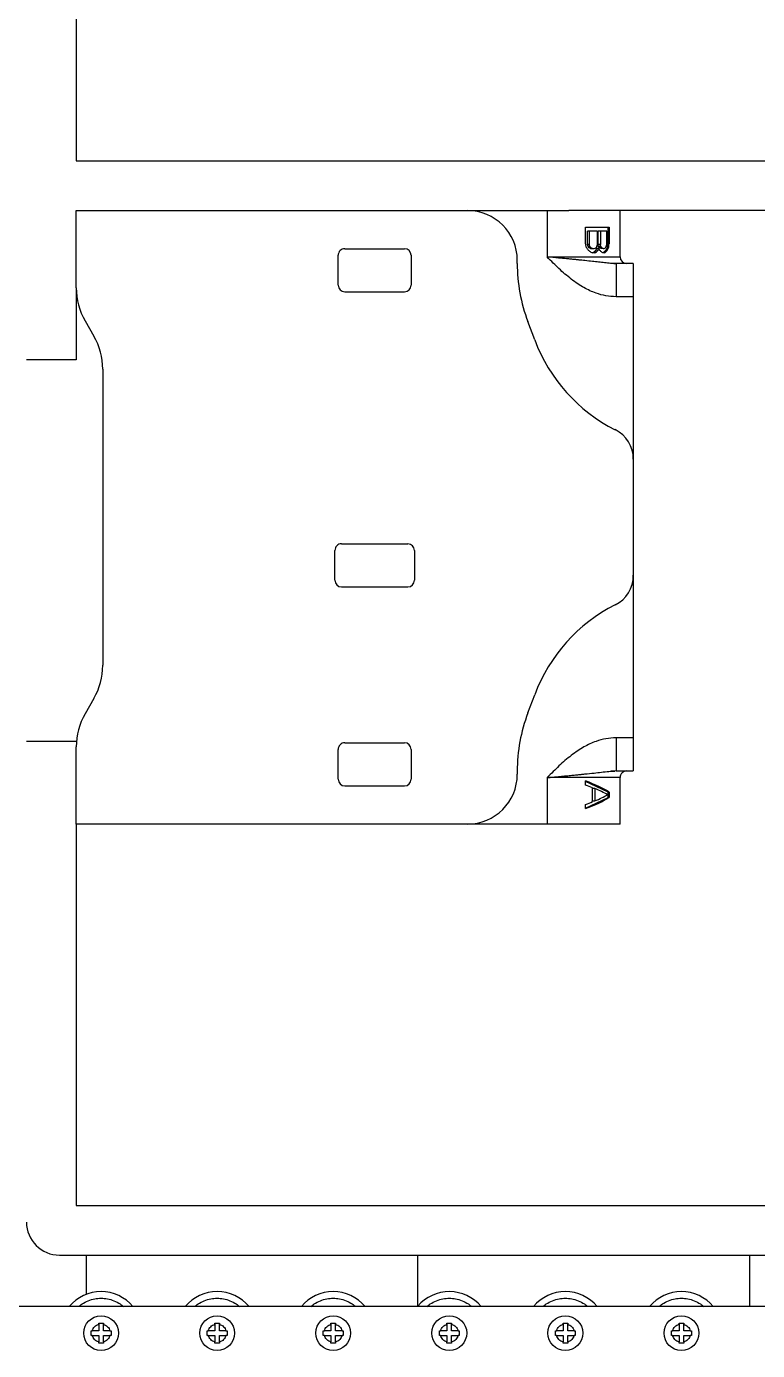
# Model space of a CAD drawing. Header units: millimetres. Extents: x 914 to 910632, y -176 to 682692.
# Drawn here: x 2341.05 to 2344.52, y 1805.04 to 1811.33 of the extents above; entities that cross this region are included whole.
import ezdxf

# ---------------------------------------------------------------- set-up
doc = ezdxf.new("R2010")
doc.units = ezdxf.units.MM
doc.layers.add('画图', color=3, linetype='Continuous', lineweight=30)

# ---------------------------------------------------------------- blocks, each defined once
blk = doc.blocks.new('SDHGSJH')
at = {"color": 7, "linetype": 'Continuous', "lineweight": 30}
for p, q in [((1619.8, 343.37), (1619.8, 343.71)), ((1619.8, 343.71), (1621.2, 343.71)), ((1619.8, 343.37), (1619.8, 341.41)), ((1621.2, 343.71), (1621.2, 343.37)), ((1621.2, 341.41), (1621.2, 343.37)), ((1654.8, 343.37), (1654.8, 343.71)), ((1654.8, 343.71), (1656.2, 343.71)), ((1654.8, 343.37), (1654.8, 341.41)), ((1656.2, 343.71), (1656.2, 343.37)), ((1656.2, 341.41), (1656.2, 343.37)), ((1689.8, 343.37), (1689.8, 343.71)), ((1689.8, 343.71), (1691.2, 343.71)), ((1689.8, 343.37), (1689.8, 341.41)), ((1691.2, 343.71), (1691.2, 343.37)), ((1691.2, 341.41), (1691.2, 343.37)), ((1724.8, 343.37), (1724.8, 343.71)), ((1724.8, 343.71), (1726.2, 343.71)), ((1724.8, 343.37), (1724.8, 341.41)), ((1726.2, 343.71), (1726.2, 343.37)), ((1726.2, 341.41), (1726.2, 343.37)), ((1759.8, 343.37), (1759.8, 343.71)), ((1759.8, 343.71), (1761.2, 343.71)), ((1759.8, 343.37), (1759.8, 341.41)), ((1761.2, 343.71), (1761.2, 343.37)), ((1761.2, 341.41), (1761.2, 343.37)), ((1794.8, 343.37), (1794.8, 343.71)), ((1794.8, 343.71), (1796.2, 343.71)), ((1794.8, 343.37), (1794.8, 341.41)), ((1796.2, 343.71), (1796.2, 343.37)), ((1796.2, 341.41), (1796.2, 343.37)), ((1617.5, 341.41), (1617.84, 341.41)), ((1617.5, 340.01), (1617.5, 341.41)), ((1617.84, 340.01), (1617.5, 340.01)), ((1619.8, 341.41), (1617.84, 341.41)), ((1617.84, 340.01), (1619.8, 340.01)), ((1619.8, 340.01), (1619.8, 338.05)), ((1623.16, 341.41), (1621.2, 341.41)), ((1621.2, 338.05), (1621.2, 340.01)), ((1621.2, 340.01), (1623.16, 340.01)), ((1623.16, 341.41), (1623.5, 341.41)), ((1623.5, 340.01), (1623.16, 340.01)), ((1623.5, 341.41), (1623.5, 340.01)), ((1652.5, 341.41), (1652.84, 341.41)), ((1652.5, 340.01), (1652.5, 341.41)), ((1652.84, 340.01), (1652.5, 340.01)), ((1654.8, 341.41), (1652.84, 341.41)), ((1652.84, 340.01), (1654.8, 340.01)), ((1654.8, 340.01), (1654.8, 338.05)), ((1658.16, 341.41), (1656.2, 341.41)), ((1656.2, 338.05), (1656.2, 340.01)), ((1656.2, 340.01), (1658.16, 340.01)), ((1658.16, 341.41), (1658.5, 341.41)), ((1658.5, 340.01), (1658.16, 340.01)), ((1658.5, 341.41), (1658.5, 340.01)), ((1687.5, 341.41), (1687.84, 341.41)), ((1687.5, 340.01), (1687.5, 341.41)), ((1687.84, 340.01), (1687.5, 340.01)), ((1689.8, 341.41), (1687.84, 341.41)), ((1687.84, 340.01), (1689.8, 340.01)), ((1689.8, 340.01), (1689.8, 338.05)), ((1693.16, 341.41), (1691.2, 341.41)), ((1691.2, 338.05), (1691.2, 340.01)), ((1691.2, 340.01), (1693.16, 340.01)), ((1693.16, 341.41), (1693.5, 341.41)), ((1693.5, 340.01), (1693.16, 340.01)), ((1693.5, 341.41), (1693.5, 340.01)), ((1722.5, 341.41), (1722.84, 341.41)), ((1722.5, 340.01), (1722.5, 341.41)), ((1722.84, 340.01), (1722.5, 340.01)), ((1724.8, 341.41), (1722.84, 341.41)), ((1722.84, 340.01), (1724.8, 340.01)), ((1724.8, 340.01), (1724.8, 338.05)), ((1728.16, 341.41), (1726.2, 341.41)), ((1726.2, 338.05), (1726.2, 340.01)), ((1726.2, 340.01), (1728.16, 340.01)), ((1728.16, 341.41), (1728.5, 341.41)), ((1728.5, 340.01), (1728.16, 340.01)), ((1728.5, 341.41), (1728.5, 340.01)), ((1757.5, 341.41), (1757.84, 341.41)), ((1757.5, 340.01), (1757.5, 341.41)), ((1757.84, 340.01), (1757.5, 340.01)), ((1759.8, 341.41), (1757.84, 341.41)), ((1757.84, 340.01), (1759.8, 340.01)), ((1759.8, 340.01), (1759.8, 338.05)), ((1763.16, 341.41), (1761.2, 341.41)), ((1761.2, 338.05), (1761.2, 340.01)), ((1761.2, 340.01), (1763.16, 340.01)), ((1763.16, 341.41), (1763.5, 341.41)), ((1763.5, 340.01), (1763.16, 340.01)), ((1763.5, 341.41), (1763.5, 340.01)), ((1792.5, 341.41), (1792.84, 341.41)), ((1792.5, 340.01), (1792.5, 341.41)), ((1792.84, 340.01), (1792.5, 340.01)), ((1794.8, 341.41), (1792.84, 341.41)), ((1792.84, 340.01), (1794.8, 340.01)), ((1794.8, 340.01), (1794.8, 338.05)), ((1798.16, 341.41), (1796.2, 341.41)), ((1796.2, 338.05), (1796.2, 340.01)), ((1796.2, 340.01), (1798.16, 340.01)), ((1798.16, 341.41), (1798.5, 341.41)), ((1798.5, 340.01), (1798.16, 340.01)), ((1798.5, 341.41), (1798.5, 340.01)), ((1619.8, 337.71), (1619.8, 338.05)), ((1621.2, 337.71), (1619.8, 337.71)), ((1621.2, 338.05), (1621.2, 337.71)), ((1654.8, 337.71), (1654.8, 338.05)), ((1656.2, 337.71), (1654.8, 337.71)), ((1656.2, 338.05), (1656.2, 337.71)), ((1689.8, 337.71), (1689.8, 338.05)), ((1691.2, 337.71), (1689.8, 337.71)), ((1691.2, 338.05), (1691.2, 337.71)), ((1724.8, 337.71), (1724.8, 338.05)), ((1726.2, 337.71), (1724.8, 337.71)), ((1726.2, 338.05), (1726.2, 337.71)), ((1759.8, 337.71), (1759.8, 338.05)), ((1761.2, 337.71), (1759.8, 337.71)), ((1761.2, 338.05), (1761.2, 337.71)), ((1794.8, 337.71), (1794.8, 338.05)), ((1796.2, 337.71), (1794.8, 337.71)), ((1796.2, 338.05), (1796.2, 337.71)), ((1082, 332.71), (1920.5, 332.71)), ((1600, 317.21), (1600, 332.71)), ((1700, 332.59), (1700, 317.21)), ((1800, 317.21), (1800, 329.05)), ((1808, 317.21), (1138, 317.21)), ((1803, 302.21), (1593, 302.21)), ((1803, 187.21), (1803, 302.21)), ((1639, 187.21), (1639, 173.21)), ((1639, 187.21), (1661, 187.21)), ((1661, 173.21), (1661, 187.21)), ((1661, 187.21), (1685, 187.21)), ((1685, 187.21), (1803, 187.21)), ((1803, 187.21), (1803, 163.93)), ((1649.39, 182.4), (1642.62, 179.21)), ((1646.61, 176.5), (1646.61, 180.25)), ((1647.27, 180.25), (1646.61, 180.25)), ((1647.27, 180.46), (1647.27, 176.3)), ((1649.39, 182.55), (1649.39, 181.3)), ((1642.32, 177.55), (1642.32, 179.21)), ((1642.32, 179.21), (1642.62, 179.21)), ((1642.62, 177.55), (1642.32, 177.55)), ((1642.62, 179.21), (1642.62, 177.55)), ((1642.62, 177.55), (1649.39, 174.35)), ((1646.61, 176.5), (1647.27, 176.5)), ((1722, 175.71), (1704, 175.71)), ((1649.39, 175.46), (1649.39, 174.21)), ((1670, 171.28), (1670, 172.21)), ((1702, 164.71), (1702, 173.71)), ((1724, 173.71), (1724, 164.71)), ((1640.22, 171.21), (1635, 171.21)), ((1635, 161.21), (1635, 171.21)), ((1641.67, 171.27), (1640.22, 171.02)), ((1640.22, 161.21), (1640.22, 171.21)), ((1641.62, 171.29), (1640.54, 171.23)), ((1635, 161.21), (1640.22, 161.21)), ((1635, 112.21), (1635, 161.21)), ((1722, 162.71), (1704, 162.71)), ((1818, 162.21), (1803, 162.21)), ((1666.82, 153.72), (1664.75, 148.2)), ((1797.68, 149.35), (1800.32, 153.93)), ((1795, 50.07), (1795, 139.35)), ((1635, 77.21), (1635, 112.21)), ((1701, 104.71), (1701, 113.71)), ((1723, 115.71), (1703, 115.71)), ((1725, 113.71), (1725, 104.71)), ((1723, 102.71), (1703, 102.71)), ((1635, 28.21), (1635, 77.21)), ((1803, 25.5), (1803, 47.21)), ((1803, 47.21), (1818, 47.21)), ((1664.75, 41.22), (1666.82, 35.7)), ((1800.32, 35.5), (1797.68, 40.07)), ((1635, 28.21), (1640.22, 28.21)), ((1635, 18.21), (1635, 28.21)), ((1640.22, 18.21), (1640.22, 28.21)), ((1702, 15.71), (1702, 24.71)), ((1722, 26.71), (1704, 26.71)), ((1724, 24.71), (1724, 15.71)), ((1803, 25.5), (1803, 2.21)), ((1635, 18.21), (1640.22, 18.21)), ((1639, 16.21), (1639, 2.21)), ((1640.22, 18.4), (1641.67, 18.15)), ((1661, 2.21), (1661, 16.21)), ((1670, 18.15), (1670, 17.21)), ((1642.32, 7.21), (1642.32, 12.21)), ((1642.62, 12.21), (1642.32, 12.21)), ((1642.77, 13.25), (1642.43, 13.25)), ((1642.77, 13.25), (1642.62, 12.21)), ((1642.62, 12.21), (1642.62, 7.21)), ((1643.22, 14.09), (1642.77, 13.25)), ((1643.22, 14.09), (1642.79, 14.09)), ((1643.04, 12.42), (1643.04, 8.46)), ((1643.82, 14.71), (1643.22, 14.09)), ((1643.82, 14.71), (1643.29, 14.71)), ((1643.68, 14.92), (1644.22, 14.92)), ((1644.08, 13.67), (1643.81, 13.67)), ((1644.24, 14.91), (1643.82, 14.71)), ((1644.08, 13.67), (1644.72, 13.67)), ((1644.5, 13.46), (1645.17, 13.46)), ((1644.72, 13.67), (1645.17, 13.46)), ((1644.78, 13.05), (1645.47, 13.05)), ((1644.93, 8.46), (1644.93, 12.42)), ((1644.93, 12.42), (1645.62, 12.42)), ((1645.17, 13.46), (1645.47, 13.05)), ((1645.37, 13.67), (1645.52, 14.09)), ((1645.37, 13.67), (1646.08, 13.67)), ((1645.47, 13.05), (1645.62, 12.42)), ((1646.23, 14.09), (1645.52, 14.09)), ((1645.62, 12.42), (1645.62, 8.46)), ((1645.82, 12.42), (1645.82, 8.46)), ((1646.23, 14.09), (1646.08, 13.67)), ((1646.83, 14.71), (1646.14, 14.71)), ((1646.83, 14.71), (1646.23, 14.09)), ((1646.61, 14.92), (1647.44, 14.92)), ((1647.27, 13.67), (1646.78, 13.67)), ((1647.28, 14.92), (1646.83, 14.71)), ((1647.88, 13.67), (1647.27, 13.67)), ((1647.78, 13.46), (1648.33, 13.46)), ((1647.88, 13.67), (1648.33, 13.46)), ((1648.13, 13.05), (1648.63, 13.05)), ((1648.3, 8.46), (1648.3, 12.42)), ((1648.3, 12.42), (1648.78, 12.42)), ((1648.33, 13.46), (1648.63, 13.05)), ((1648.63, 13.05), (1648.78, 12.42)), ((1648.78, 12.42), (1648.78, 8.46)), ((1649.39, 12.21), (1649.39, 7.21)), ((1722, 13.71), (1704, 13.71)), ((1643.04, 8.46), (1644.93, 8.46)), ((1644.93, 8.46), (1645.62, 8.46)), ((1645.82, 8.46), (1648.3, 8.46)), ((1648.3, 8.46), (1648.78, 8.46)), ((1649.39, 7.21), (1642.32, 7.21)), ((1593, 2.21), (1654.44, 2.21)), ((1661, 2.21), (1654.44, 2.21)), ((1685, 2.21), (1661, 2.21)), ((1803, 2.21), (1685, 2.21)), ((1803, -12.79), (1593, -12.79)), ((1803, -127.79), (1803, -12.79))]:
    blk.add_line(p, q, dxfattribs=at)
at = {"color": 8, "linetype": 'Continuous', "lineweight": 30}
for p, q in [((1639, 173.21), (1661, 173.21)), ((1640.22, 171.21), (1641.73, 171.28)), ((1661, 16.21), (1639, 16.21))]:
    blk.add_line(p, q, dxfattribs=at)
at = {"color": 7, "linetype": 'Continuous', "lineweight": 30}
for centre in [(1620.5, 340.71), (1655.5, 340.71), (1690.5, 340.71), (1725.5, 340.71), (1760.5, 340.71), (1795.5, 340.71)]:
    blk.add_circle(centre, 5.25, dxfattribs=at)
for centre, radius, start, end in [((1620.5, 340.71), 12.5, 219.7918, 320.2082), ((1655.5, 340.71), 12.5, 219.7918, 320.2082), ((1690.5, 340.71), 12.5, 219.7918, 319.4642), ((1725.5, 340.71), 12.5, 219.7918, 320.2082), ((1760.5, 340.71), 12.5, 219.7918, 320.2082), ((1795.5, 340.71), 12.5, 219.7918, 320.2082), ((1808, 307.21), 10, 0, 90), ((1685, 172.21), 15, 90, 180), ((1704, 173.71), 2, 90, 180), ((1722, 173.71), 2, 0, 90), ((1637, 173.21), 2, 270, 0), ((1620, 171.28), 50, 339.444, 0), ((1704, 164.71), 2, 180, 270), ((1722, 164.71), 2, 270, 0), ((1783, 163.93), 20, 330, 0), ((1617.93, 165.76), 50, 296.8187, 339.444), ((1815, 139.35), 20, 150, 180), ((1645, 112.21), 10, 116.8187, 180), ((1703, 113.71), 2, 90, 180), ((1723, 113.71), 2, 0, 90), ((1703, 104.71), 2, 180, 270), ((1723, 104.71), 2, 270, 0), ((1645, 77.21), 10, 180, 243.1813), ((1617.93, 23.67), 50, 20.556, 63.1813), ((1815, 50.07), 20, 180, 210), ((1620, 18.15), 50, 0, 20.556), ((1783, 25.5), 20, 0, 30), ((1704, 24.71), 2, 90, 180), ((1722, 24.71), 2, 0, 90), ((1637, 16.21), 2, 0, 90), ((1685, 17.21), 15, 180, 270), ((1704, 15.71), 2, 180, 270), ((1722, 15.71), 2, 270, 0)]:
    blk.add_arc(centre, radius, start, end, dxfattribs=at)
for centre, major_axis, ratio, start_param, end_param in [((1661, 180.88), (-21.97, -5.46), 0.222648, 5.213182, 5.671735), ((1661, 179.73), (-21.97, -5.34), 0.218533, 5.372125, 5.634447), ((1661, 179.66), (-21.97, -5.34), 0.218533, 5.215446, 5.333273), ((1661, 175.88), (-21.97, 5.46), 0.222648, 0.611451, 1.070003), ((1661, 177.02), (-21.97, 5.34), 0.218533, 0.648739, 0.91106), ((1661, 177.09), (-21.97, 5.34), 0.218533, 0.949912, 1.067739), ((1661, 36.69), (-15.88, -107.68), 0.141419, 4.952593, 4.962513), ((1661, 19.5), (-19.09, -27.72), 0.394462, 5.167401, 5.197033), ((1661, 17.13), (-21.33, -13.87), 0.388181, 5.400959, 5.440213), ((1661, 23.36), (-16.43, -64.52), 0.226815, 4.930336, 4.940141), ((1661, 16.48), (-20.41, -19.81), 0.414084, 5.256307, 5.275871), ((1661, 15.79), (-21.97, -5.34), 0.218533, 5.565909, 5.595193), ((1661, 14.47), (-21.97, -5.34), 0.218533, 5.556172, 5.585418), ((1661, 13.01), (-21.97, 5.34), 0.218533, 0.746457, 0.775559), ((1661, 14.33), (-21.97, 5.34), 0.218533, 0.756165, 0.785246), ((1661, 12.11), (-20.41, 19.81), 0.414084, 1.10467, 1.12404), ((1661, 13.85), (-21.33, 13.87), 0.388181, 0.97948, 1.018189), ((1661, 10.23), (16.43, -64.52), 0.226815, 4.611168, 4.620846), ((1661, 13.46), (17.41, -42.73), 0.314774, 4.570346, 4.580018), ((1661, 14.01), (-21.33, -13.87), 0.388181, 5.206955, 5.245653), ((1661, 10.86), (-16.43, -64.52), 0.226815, 4.736221, 4.745896), ((1661, 12.32), (-20.41, -19.81), 0.414084, 5.062395, 5.081756), ((1661, 14.4), (-21.97, -5.34), 0.218533, 5.372125, 5.401189), ((1661, 13.08), (-21.97, -5.34), 0.218533, 5.362425, 5.391506), ((1661, 14.47), (-21.97, 5.34), 0.218533, 0.949912, 0.979159), ((1661, 15.79), (-21.97, 5.34), 0.218533, 0.959649, 0.988933), ((1661, 16.48), (-20.41, 19.81), 0.414084, 1.30827, 1.327833), ((1661, 17.13), (-21.33, 13.87), 0.388181, 1.183167, 1.22242), ((1661, 23.36), (16.43, -64.52), 0.226815, 4.814961, 4.824766), ((1661, 19.5), (19.09, -27.72), 0.394462, 4.636825, 4.666457), ((1661, 36.69), (15.88, -107.68), 0.141419, 4.910897, 4.920817)]:
    blk.add_ellipse(centre, major_axis=major_axis, ratio=ratio, start_param=start_param, end_param=end_param, dxfattribs=at)
for points, knots in [([(1617.84, 341.41), (1617.92, 341.64), (1618.08, 342.1), (1618.53, 342.68), (1619.12, 343.14), (1619.57, 343.29), (1619.8, 343.37)], [0, 0, 0, 0, 0.2456084, 0.4999949, 0.7544141, 1, 1, 1, 1]), ([(1621.2, 343.37), (1621.43, 343.29), (1621.88, 343.14), (1622.47, 342.68), (1622.92, 342.1), (1623.08, 341.64), (1623.16, 341.41)], [0, 0, 0, 0, 0.2455859, 0.5000051, 0.7543916, 1, 1, 1, 1]), ([(1652.84, 341.41), (1652.92, 341.64), (1653.08, 342.1), (1653.53, 342.68), (1654.12, 343.14), (1654.57, 343.29), (1654.8, 343.37)], [0, 0, 0, 0, 0.245619, 0.5, 0.754381, 1, 1, 1, 1]), ([(1656.2, 343.37), (1656.43, 343.29), (1656.88, 343.14), (1657.47, 342.68), (1657.92, 342.1), (1658.08, 341.64), (1658.16, 341.41)], [0, 0, 0, 0, 0.245582, 0.4999973, 0.7543798, 1, 1, 1, 1]), ([(1687.84, 341.41), (1687.92, 341.64), (1688.08, 342.1), (1688.53, 342.68), (1689.12, 343.14), (1689.57, 343.29), (1689.8, 343.37)], [0, 0, 0, 0, 0.2456202, 0.5000027, 0.754418, 1, 1, 1, 1]), ([(1691.2, 343.37), (1691.43, 343.29), (1691.88, 343.14), (1692.47, 342.68), (1692.92, 342.1), (1693.08, 341.64), (1693.16, 341.41)], [0, 0, 0, 0, 0.245582, 0.4999973, 0.7543798, 1, 1, 1, 1]), ([(1722.84, 341.41), (1722.92, 341.64), (1723.08, 342.1), (1723.53, 342.68), (1724.12, 343.14), (1724.57, 343.29), (1724.8, 343.37)], [0, 0, 0, 0, 0.2456084, 0.4999949, 0.7544141, 1, 1, 1, 1]), ([(1726.2, 343.37), (1726.43, 343.29), (1726.88, 343.14), (1727.47, 342.68), (1727.92, 342.1), (1728.08, 341.64), (1728.16, 341.41)], [0, 0, 0, 0, 0.245619, 0.5, 0.754381, 1, 1, 1, 1]), ([(1757.84, 341.41), (1757.92, 341.64), (1758.08, 342.1), (1758.53, 342.68), (1759.12, 343.14), (1759.57, 343.29), (1759.8, 343.37)], [0, 0, 0, 0, 0.245619, 0.5, 0.754381, 1, 1, 1, 1]), ([(1761.2, 343.37), (1761.43, 343.29), (1761.88, 343.14), (1762.47, 342.68), (1762.92, 342.1), (1763.08, 341.64), (1763.16, 341.41)], [0, 0, 0, 0, 0.2455859, 0.5000051, 0.7543916, 1, 1, 1, 1]), ([(1792.84, 341.41), (1792.92, 341.64), (1793.08, 342.1), (1793.53, 342.68), (1794.12, 343.14), (1794.57, 343.29), (1794.8, 343.37)], [0, 0, 0, 0, 0.2456202, 0.5000027, 0.754418, 1, 1, 1, 1]), ([(1796.2, 343.37), (1796.43, 343.29), (1796.88, 343.14), (1797.47, 342.68), (1797.92, 342.1), (1798.08, 341.64), (1798.16, 341.41)], [0, 0, 0, 0, 0.245582, 0.4999973, 0.7543798, 1, 1, 1, 1]), ([(1619.8, 338.05), (1619.57, 338.13), (1619.12, 338.29), (1618.53, 338.75), (1618.08, 339.33), (1617.92, 339.79), (1617.84, 340.01)], [0, 0, 0, 0, 0.2455872, 0.5000078, 0.7544284, 1, 1, 1, 1]), ([(1623.16, 340.01), (1623.08, 339.79), (1622.92, 339.33), (1622.47, 338.75), (1621.88, 338.29), (1621.43, 338.13), (1621.2, 338.05)], [0, 0, 0, 0, 0.245572, 0.499992, 0.754413, 1, 1, 1, 1]), ([(1654.8, 338.05), (1654.57, 338.13), (1654.12, 338.29), (1653.53, 338.75), (1653.08, 339.33), (1652.92, 339.79), (1652.84, 340.01)], [0, 0, 0, 0, 0.2456202, 0.5000027, 0.754418, 1, 1, 1, 1]), ([(1658.16, 340.01), (1658.08, 339.79), (1657.92, 339.33), (1657.47, 338.75), (1656.88, 338.29), (1656.43, 338.13), (1656.2, 338.05)], [0, 0, 0, 0, 0.245583, 0.5, 0.754417, 1, 1, 1, 1]), ([(1689.8, 338.05), (1689.57, 338.13), (1689.12, 338.29), (1688.53, 338.75), (1688.08, 339.33), (1687.92, 339.79), (1687.84, 340.01)], [0, 0, 0, 0, 0.245583, 0.5, 0.754417, 1, 1, 1, 1]), ([(1693.16, 340.01), (1693.08, 339.79), (1692.92, 339.33), (1692.47, 338.75), (1691.88, 338.29), (1691.43, 338.13), (1691.2, 338.05)], [0, 0, 0, 0, 0.245583, 0.5, 0.754417, 1, 1, 1, 1]), ([(1724.8, 338.05), (1724.57, 338.13), (1724.12, 338.29), (1723.53, 338.75), (1723.08, 339.33), (1722.92, 339.79), (1722.84, 340.01)], [0, 0, 0, 0, 0.2455872, 0.5000078, 0.7544284, 1, 1, 1, 1]), ([(1728.16, 340.01), (1728.08, 339.79), (1727.92, 339.33), (1727.47, 338.75), (1726.88, 338.29), (1726.43, 338.13), (1726.2, 338.05)], [0, 0, 0, 0, 0.245582, 0.4999973, 0.7543798, 1, 1, 1, 1]), ([(1759.8, 338.05), (1759.57, 338.13), (1759.12, 338.29), (1758.53, 338.75), (1758.08, 339.33), (1757.92, 339.79), (1757.84, 340.01)], [0, 0, 0, 0, 0.2456202, 0.5000027, 0.754418, 1, 1, 1, 1]), ([(1763.16, 340.01), (1763.08, 339.79), (1762.92, 339.33), (1762.47, 338.75), (1761.88, 338.29), (1761.43, 338.13), (1761.2, 338.05)], [0, 0, 0, 0, 0.245572, 0.499992, 0.754413, 1, 1, 1, 1]), ([(1794.8, 338.05), (1794.57, 338.13), (1794.12, 338.29), (1793.53, 338.75), (1793.08, 339.33), (1792.92, 339.79), (1792.84, 340.01)], [0, 0, 0, 0, 0.245583, 0.5, 0.754417, 1, 1, 1, 1]), ([(1798.16, 340.01), (1798.08, 339.79), (1797.92, 339.33), (1797.47, 338.75), (1796.88, 338.29), (1796.43, 338.13), (1796.2, 338.05)], [0, 0, 0, 0, 0.245583, 0.5, 0.754417, 1, 1, 1, 1]), ([(1640.22, 161.21), (1641.24, 161.27), (1643.3, 161.38), (1645.92, 162.13), (1648.12, 163.02), (1649.95, 163.97), (1651.83, 165.13), (1653.73, 166.5), (1655.62, 168.06), (1657.42, 169.69), (1659.2, 171.41), (1660.38, 172.6), (1661, 173.21)], [0, 0, 0, 0, 0.124884, 0.249809, 0.329578, 0.412736, 0.499847, 0.598905, 0.697884, 0.796583, 0.894156, 1, 1, 1, 1]), ([(1640.22, 28.21), (1641.24, 28.15), (1643.3, 28.04), (1645.92, 27.29), (1648.12, 26.4), (1649.95, 25.46), (1651.83, 24.3), (1653.73, 22.92), (1655.62, 21.37), (1657.42, 19.74), (1659.2, 18.01), (1660.38, 16.83), (1661, 16.21)], [0, 0, 0, 0, 0.124884, 0.2498077, 0.3295782, 0.4127365, 0.4998447, 0.5989025, 0.6978838, 0.796583, 0.8941531, 1, 1, 1, 1]), ([(1640.22, 18.21), (1640.77, 18.19), (1641.9, 18.16), (1643.64, 17.97), (1645.45, 17.77), (1647.42, 17.54), (1649.13, 17.36), (1650.55, 17.21), (1651.57, 17.1), (1652.67, 16.99), (1653.87, 16.87), (1655.5, 16.72), (1657.87, 16.5), (1659.85, 16.32), (1661, 16.21)], [0, 0, 0, 0, 0.097751, 0.19731, 0.294105, 0.391164, 0.500035, 0.543944, 0.590911, 0.640921, 0.693984, 0.750091, 0.854593, 1, 1, 1, 1])]:
    blk.add_open_spline(points, degree=3, knots=knots, dxfattribs=at)
at = {"color": 8, "linetype": 'Continuous', "lineweight": 30}
for points, knots in [([(1627.22, 332.71), (1626.9, 332.44), (1626.05, 331.7), (1624.41, 330.9), (1622.46, 330.33), (1620.5, 330.15), (1618.54, 330.33), (1616.59, 330.9), (1614.95, 331.7), (1614.1, 332.44), (1613.78, 332.71)], [0, 0, 0, 0, 0.085407, 0.230073, 0.368959, 0.499996, 0.631041, 0.769927, 0.914593, 1, 1, 1, 1]), ([(1662.22, 332.71), (1661.9, 332.44), (1661.05, 331.7), (1659.41, 330.9), (1657.46, 330.33), (1655.5, 330.15), (1653.54, 330.33), (1651.59, 330.9), (1649.95, 331.7), (1649.1, 332.44), (1648.78, 332.71)], [0, 0, 0, 0, 0.085407, 0.230066, 0.368959, 0.499996, 0.631041, 0.769927, 0.914593, 1, 1, 1, 1]), ([(1697.22, 332.71), (1696.9, 332.44), (1696.05, 331.7), (1694.41, 330.9), (1692.46, 330.33), (1690.5, 330.15), (1688.54, 330.33), (1686.59, 330.9), (1684.95, 331.7), (1684.1, 332.44), (1683.78, 332.71)], [0, 0, 0, 0, 0.085407, 0.230073, 0.368967, 0.500004, 0.631041, 0.769934, 0.914593, 1, 1, 1, 1]), ([(1732.22, 332.71), (1731.9, 332.44), (1731.05, 331.7), (1729.41, 330.9), (1727.46, 330.33), (1725.5, 330.15), (1723.54, 330.33), (1721.59, 330.9), (1719.95, 331.7), (1719.1, 332.44), (1718.78, 332.71)], [0, 0, 0, 0, 0.085407, 0.230073, 0.368959, 0.500004, 0.631041, 0.769934, 0.914593, 1, 1, 1, 1]), ([(1767.22, 332.71), (1766.9, 332.44), (1766.05, 331.7), (1764.41, 330.9), (1762.46, 330.33), (1760.5, 330.15), (1758.54, 330.33), (1756.59, 330.9), (1754.95, 331.7), (1754.1, 332.44), (1753.78, 332.71)], [0, 0, 0, 0, 0.085407, 0.230066, 0.368959, 0.499996, 0.631041, 0.769927, 0.914593, 1, 1, 1, 1]), ([(1802.22, 332.71), (1801.9, 332.44), (1801.05, 331.7), (1799.41, 330.9), (1797.46, 330.33), (1795.5, 330.15), (1793.54, 330.33), (1791.59, 330.9), (1789.95, 331.7), (1789.1, 332.44), (1788.78, 332.71)], [0, 0, 0, 0, 0.0854067, 0.2300659, 0.3689595, 0.4999964, 0.6310333, 0.7699269, 0.9145933, 1, 1, 1, 1]), ([(1661, 173.21), (1660.38, 173.16), (1659.23, 173.05), (1657.64, 172.9), (1656.3, 172.78), (1654.95, 172.65), (1653.57, 172.52), (1652.12, 172.38), (1650.81, 172.24), (1649.03, 172.06), (1646.95, 171.83), (1644.56, 171.56), (1642.84, 171.35), (1641.87, 171.3), (1641.62, 171.29)], [0, 0, 0, 0, 0.084723, 0.158303, 0.220753, 0.272048, 0.347834, 0.41844, 0.483867, 0.544107, 0.690142, 0.816086, 0.952101, 1, 1, 1, 1])]:
    blk.add_open_spline(points, degree=3, knots=knots, dxfattribs=at)

msp = doc.modelspace()

# ---------------------------------------------------------------- block references
at = {"layer": '画图', "color": 4, "xscale": 0.01575, "yscale": 0.01575, "zscale": 0.01575, "rotation": 180}
msp.add_blockref('SDHGSJH', (2369.6829, 1810.4924), dxfattribs=at)

doc.saveas('drawing.dxf')
